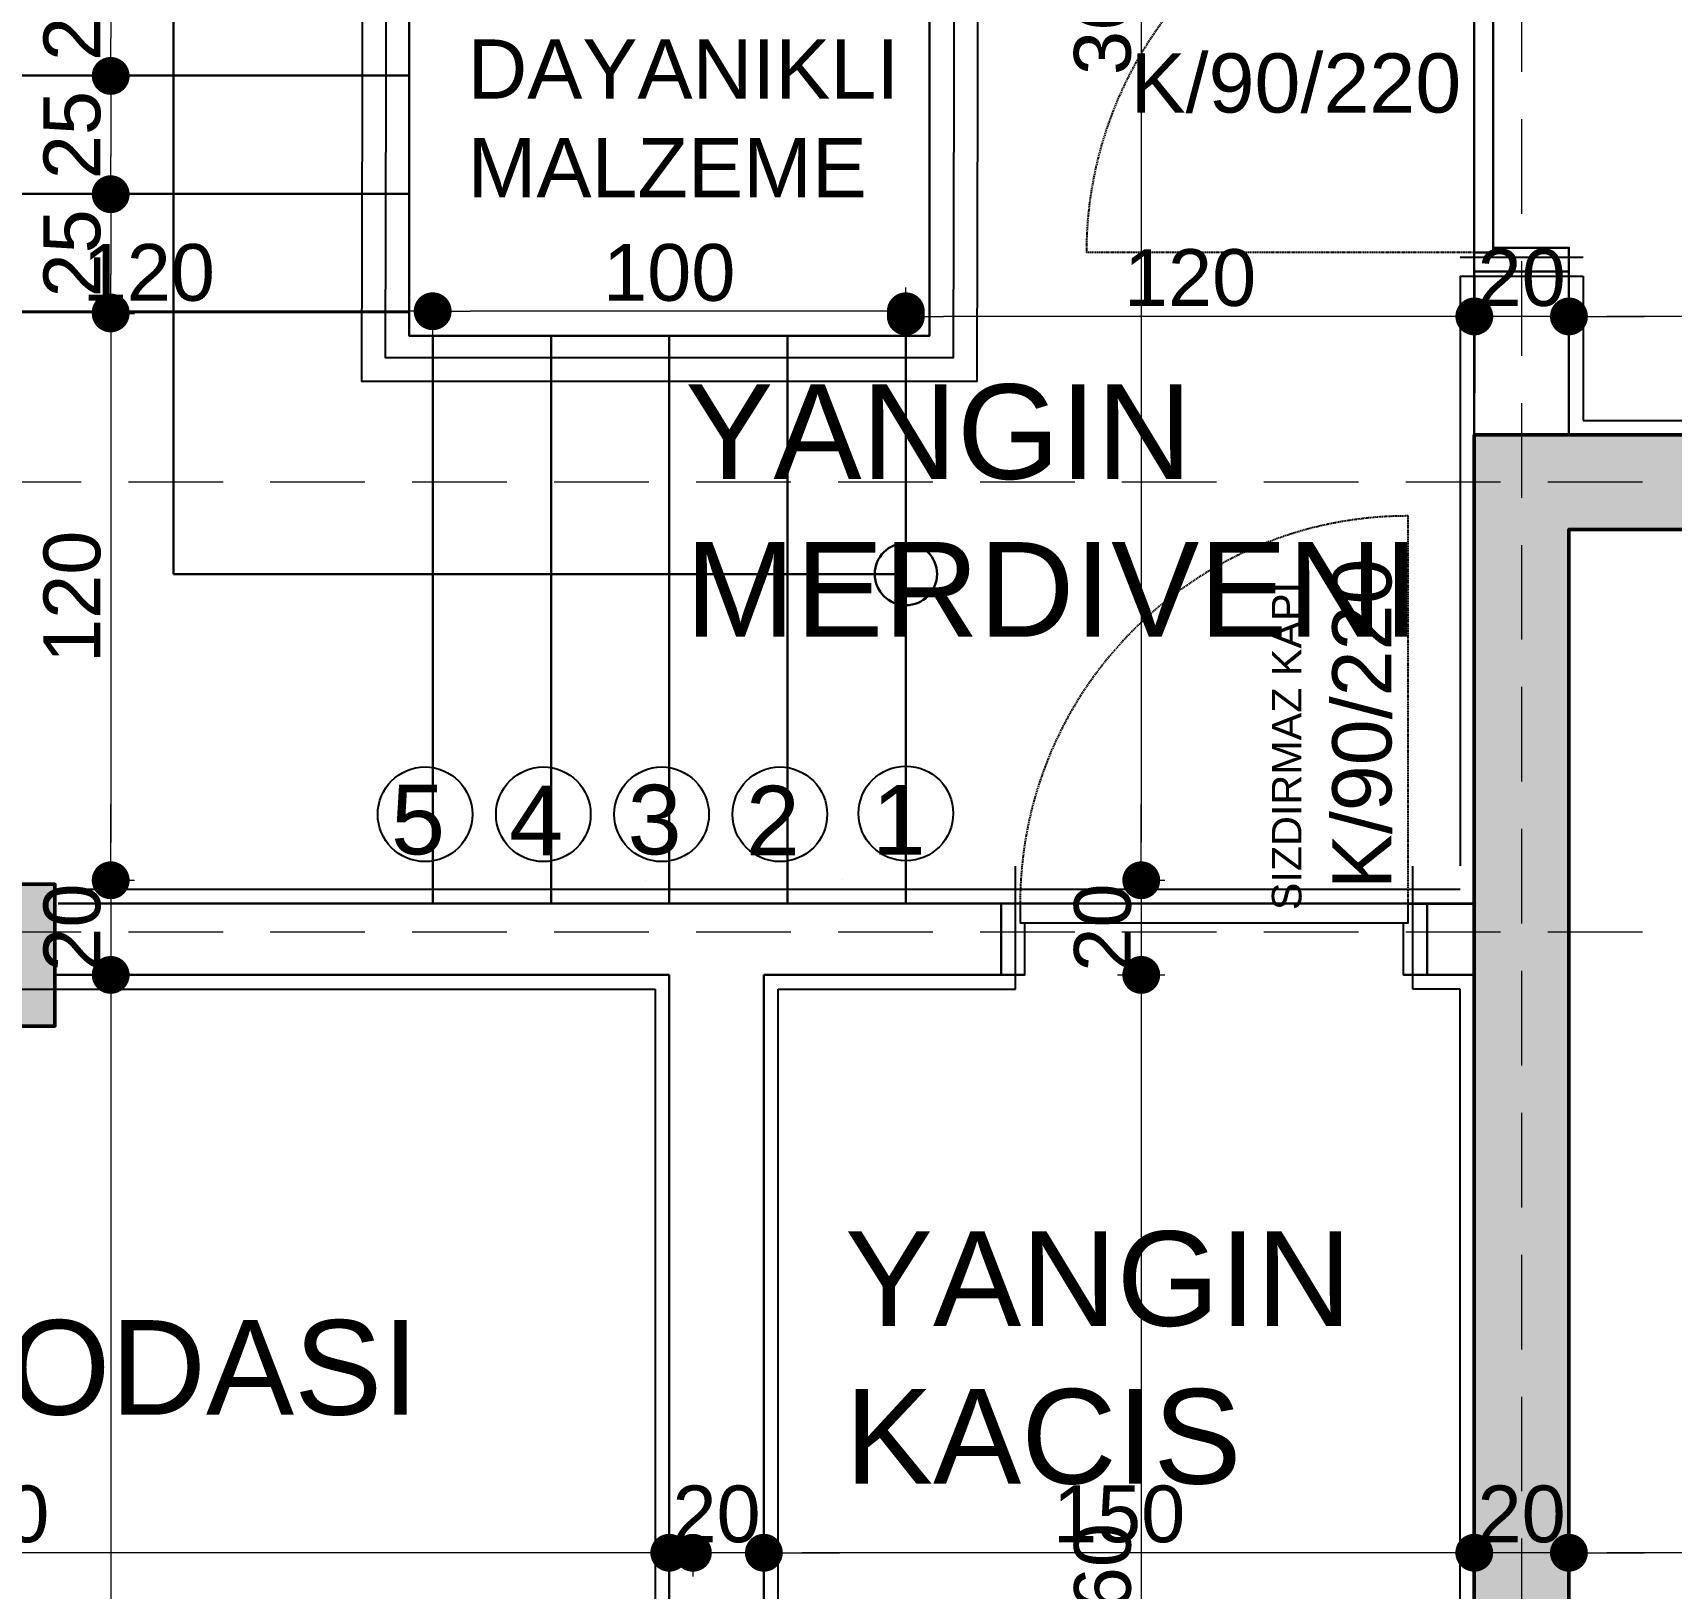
# Model space of a CAD drawing. Header units: millimetres. Extents: x 38129 to 72024, y -56282 to 16512.
# Drawn here: x 51359 to 51705.3, y -44474.2 to -44145.5 of the extents above; entities that cross this region are included whole.
import ezdxf

# ---------------------------------------------------------------- set-up
doc = ezdxf.new("R2010")
doc.units = ezdxf.units.MM
doc.linetypes.add('HIDDEN', pattern=[0.375, 0.25, -0.125])
for name, color, linetype, lineweight in [('AKS', 55, 'HIDDEN', 0), ('COLUMN4', 3, 'Continuous', 50), ('DIŞÖLÇÜ', 37, 'Continuous', 0), ('DUVAR', 255, 'Continuous', 30), ('KAPI', 4, 'Continuous', 30), ('M', 210, 'Continuous', 30), ('mahal', 7, 'Continuous', 5), ('pencere+KAPI', 1, 'Continuous', 0), ('TARAMA', 252, 'Continuous', 0), ('ölçü İÇ', 31, 'Continuous', 0)]:
    doc.layers.add(name, color=color, linetype=linetype, lineweight=lineweight)
for name, color, linetype in [('HIDDEN', 1, 'HIDDEN'), ('sıva', 41, 'Continuous'), ('tefriş', 42, 'Continuous')]:
    doc.layers.add(name, color=color, linetype=linetype)
doc.styles.add('icdisolcu_yazi', font='arial.ttf')
doc.styles.get("Standard").update_dxf_attribs({"font": 'arial.ttf'})
doc.styles.add('style1', font='arial.ttf')
doc.dimstyles.new('İç Ölçü', dxfattribs={"dimtxt": 12, "dimasz": 8, "dimexe": 5, "dimexo": 0, "dimgap": 2, "dimtad": 1, "dimdec": 0, "dimzin": 12, "dimdsep": 46, "dimtxsty": 'icdisolcu_yazi', "dimblk": 'DOT', "dimcen": 8, "dimdle": 5, "dimclrd": 256, "dimclre": 256, "dimclrt": 7, "dimadec": 0, "dimazin": 3, "dimtfac": 1, "dimtdec": 0, "dimtix": 1, "dimtmove": 2, "dimatfit": 3, "dimldrblk": 'DOT', "dimfxl": 0, "dimtolj": 1, "dimtzin": 0, "dimlwd": -1, "dimlwe": -1, "dimarcsym": 0})

# ---------------------------------------------------------------- blocks, each defined once
blk = doc.blocks.new('_Dot')
at = {"color": 0, "lineweight": -2}
blk.add_line((-0.5, 0), (-1, 0), dxfattribs=at)
at = {"color": 0, "lineweight": 30, "const_width": 0.5}
blk.add_lwpolyline([(-0.25, 0, 1), (0.25, 0, 1)], format="xyb", close=True, dxfattribs=at)
blk = doc.blocks.new('*D1381')
at = {"layer": 'Defpoints', "color": 0, "lineweight": 120, "transparency": 16777216}
for p in [(51568.68, -44344.6), (51593.28, -44604.29), (51593.28, -44604.29)]:
    blk.add_point(p, dxfattribs=at)
at = {"layer": 'ölçü İÇ', "transparency": 16777216}
for p, q in [((51588.28, -44344.6), (51598.28, -44344.6)), ((51593.28, -44604.29), (51588.28, -44604.29))]:
    blk.add_line(p, q, dxfattribs=at)
at = {"layer": 'ölçü İÇ', "linetype": 'Continuous', "transparency": 16777216}
blk.add_line((51593.28, -44352.6), (51593.28, -44596.29), dxfattribs=at)
at = {"layer": 'ölçü İÇ', "transparency": 16777216, "xscale": 8, "yscale": 8, "zscale": 8}
for p, rotation in [((51593.28, -44344.6), 90), ((51593.28, -44604.29), 270)]:
    blk.add_blockref('_Dot', p, dxfattribs=dict(at, rotation=rotation))
at = {"layer": 'ölçü İÇ', "color": 7, "transparency": 16777216, "insert": (51585.15, -44474.44), "char_height": 12, "attachment_point": 5, "rotation": 90, "style": 'icdisolcu_yazi'}
blk.add_mtext('\\A1;260', dxfattribs=at)
blk = doc.blocks.new('*D1398')
at = {"layer": 'Defpoints', "color": 0, "lineweight": 120, "transparency": 16777216}
for p in [(51375.47, -44129.6), (51375.47, -44154.6), (51375.47, -44154.6)]:
    blk.add_point(p, dxfattribs=at)
at = {"layer": 'ölçü İÇ', "transparency": 16777216}
for p, q in [((51375.47, -44129.6), (51380.47, -44129.6)), ((51375.47, -44154.6), (51380.47, -44154.6))]:
    blk.add_line(p, q, dxfattribs=at)
at = {"layer": 'ölçü İÇ', "linetype": 'Continuous', "transparency": 16777216}
blk.add_line((51375.47, -44137.6), (51375.47, -44146.6), dxfattribs=at)
at = {"layer": 'ölçü İÇ', "transparency": 16777216, "xscale": 8, "yscale": 8, "zscale": 8}
for p, rotation in [((51375.47, -44129.6), 90), ((51375.47, -44154.6), 270)]:
    blk.add_blockref('_Dot', p, dxfattribs=dict(at, rotation=rotation))
at = {"layer": 'ölçü İÇ', "color": 7, "transparency": 16777216, "insert": (51367.35, -44142.1), "char_height": 12, "attachment_point": 5, "rotation": 90, "style": 'icdisolcu_yazi'}
blk.add_mtext('\\A1;25', dxfattribs=at)
blk = doc.blocks.new('*D1399')
at = {"layer": 'Defpoints', "color": 0, "lineweight": 120, "transparency": 16777216}
for p in [(51375.47, -44154.6), (51375.47, -44179.6), (51375.47, -44179.6)]:
    blk.add_point(p, dxfattribs=at)
at = {"layer": 'ölçü İÇ', "transparency": 16777216}
for p, q in [((51375.47, -44154.6), (51380.47, -44154.6)), ((51375.47, -44179.6), (51380.47, -44179.6))]:
    blk.add_line(p, q, dxfattribs=at)
at = {"layer": 'ölçü İÇ', "linetype": 'Continuous', "transparency": 16777216}
blk.add_line((51375.47, -44162.6), (51375.47, -44171.6), dxfattribs=at)
at = {"layer": 'ölçü İÇ', "transparency": 16777216, "xscale": 8, "yscale": 8, "zscale": 8}
for p, rotation in [((51375.47, -44154.6), 90), ((51375.47, -44179.6), 270)]:
    blk.add_blockref('_Dot', p, dxfattribs=dict(at, rotation=rotation))
at = {"layer": 'ölçü İÇ', "color": 7, "transparency": 16777216, "insert": (51367.35, -44167.1), "char_height": 12, "attachment_point": 5, "rotation": 90, "style": 'icdisolcu_yazi'}
blk.add_mtext('\\A1;25', dxfattribs=at)
blk = doc.blocks.new('*D1400')
at = {"layer": 'Defpoints', "color": 0, "lineweight": 120, "transparency": 16777216}
for p in [(51375.47, -44179.6), (51375.47, -44204.6), (51375.47, -44204.6)]:
    blk.add_point(p, dxfattribs=at)
at = {"layer": 'ölçü İÇ', "transparency": 16777216}
for p, q in [((51375.47, -44179.6), (51380.47, -44179.6)), ((51375.47, -44204.6), (51380.47, -44204.6))]:
    blk.add_line(p, q, dxfattribs=at)
at = {"layer": 'ölçü İÇ', "linetype": 'Continuous', "transparency": 16777216}
blk.add_line((51375.47, -44187.6), (51375.47, -44196.6), dxfattribs=at)
at = {"layer": 'ölçü İÇ', "transparency": 16777216, "xscale": 8, "yscale": 8, "zscale": 8}
for p, rotation in [((51375.47, -44179.6), 90), ((51375.47, -44204.6), 270)]:
    blk.add_blockref('_Dot', p, dxfattribs=dict(at, rotation=rotation))
at = {"layer": 'ölçü İÇ', "color": 7, "transparency": 16777216, "insert": (51367.35, -44192.1), "char_height": 12, "attachment_point": 5, "rotation": 90, "style": 'icdisolcu_yazi'}
blk.add_mtext('\\A1;25', dxfattribs=at)
blk = doc.blocks.new('*D1401')
at = {"layer": 'Defpoints', "color": 0, "lineweight": 120, "transparency": 16777216}
for p in [(51375.47, -44204.79), (51375.47, -44324.6), (51375.47, -44324.6)]:
    blk.add_point(p, dxfattribs=at)
at = {"layer": 'ölçü İÇ', "transparency": 16777216}
for p, q in [((51375.47, -44204.79), (51380.47, -44204.79)), ((51375.47, -44324.6), (51380.47, -44324.6))]:
    blk.add_line(p, q, dxfattribs=at)
at = {"layer": 'ölçü İÇ', "linetype": 'Continuous', "transparency": 16777216}
blk.add_line((51375.47, -44212.79), (51375.47, -44316.6), dxfattribs=at)
at = {"layer": 'ölçü İÇ', "transparency": 16777216, "xscale": 8, "yscale": 8, "zscale": 8}
for p, rotation in [((51375.47, -44204.79), 90), ((51375.47, -44324.6), 270)]:
    blk.add_blockref('_Dot', p, dxfattribs=dict(at, rotation=rotation))
at = {"layer": 'ölçü İÇ', "color": 7, "transparency": 16777216, "insert": (51367.35, -44264.69), "char_height": 12, "attachment_point": 5, "rotation": 90, "style": 'icdisolcu_yazi'}
blk.add_mtext('\\A1;120', dxfattribs=at)
blk = doc.blocks.new('*D1402')
at = {"layer": 'Defpoints', "color": 0, "lineweight": 120, "transparency": 16777216}
for p in [(51375.47, -44324.6), (51375.47, -44344.6), (51375.47, -44344.6)]:
    blk.add_point(p, dxfattribs=at)
at = {"layer": 'ölçü İÇ', "linetype": 'Continuous', "transparency": 16777216}
for p, q in [((51375.47, -44316.6), (51375.47, -44308.6)), ((51375.47, -44324.6), (51375.47, -44344.6)), ((51375.47, -44352.6), (51375.47, -44360.6))]:
    blk.add_line(p, q, dxfattribs=at)
at = {"layer": 'ölçü İÇ', "transparency": 16777216}
for p, q in [((51375.47, -44324.6), (51380.47, -44324.6)), ((51375.47, -44344.6), (51380.47, -44344.6))]:
    blk.add_line(p, q, dxfattribs=at)
at = {"layer": 'ölçü İÇ', "transparency": 16777216, "xscale": 8, "yscale": 8, "zscale": 8}
for p, rotation in [((51375.47, -44324.6), 270), ((51375.47, -44344.6), 90)]:
    blk.add_blockref('_Dot', p, dxfattribs=dict(at, rotation=rotation))
at = {"layer": 'ölçü İÇ', "color": 7, "transparency": 16777216, "insert": (51367.35, -44334.6), "char_height": 12, "attachment_point": 5, "rotation": 90, "style": 'icdisolcu_yazi'}
blk.add_mtext('\\A1;20', dxfattribs=at)
blk = doc.blocks.new('*D1403')
at = {"layer": 'Defpoints', "color": 0, "lineweight": 120, "transparency": 16777216}
for p in [(51375.47, -44344.6), (51375.47, -44739.6), (51375.47, -44739.6)]:
    blk.add_point(p, dxfattribs=at)
at = {"layer": 'ölçü İÇ', "transparency": 16777216}
for p, q in [((51375.47, -44344.6), (51380.47, -44344.6)), ((51375.47, -44739.6), (51380.47, -44739.6))]:
    blk.add_line(p, q, dxfattribs=at)
at = {"layer": 'ölçü İÇ', "linetype": 'Continuous', "transparency": 16777216}
blk.add_line((51375.47, -44352.6), (51375.47, -44731.6), dxfattribs=at)
at = {"layer": 'ölçü İÇ', "transparency": 16777216, "xscale": 8, "yscale": 8, "zscale": 8}
for p, rotation in [((51375.47, -44344.6), 90), ((51375.47, -44739.6), 270)]:
    blk.add_blockref('_Dot', p, dxfattribs=dict(at, rotation=rotation))
at = {"layer": 'ölçü İÇ', "color": 7, "transparency": 16777216, "insert": (51367.34, -44542.1), "char_height": 12, "attachment_point": 5, "rotation": 90, "style": 'icdisolcu_yazi'}
blk.add_mtext('\\A1;395', dxfattribs=at)
blk = doc.blocks.new('*D1407')
at = {"layer": 'Defpoints', "color": 0, "lineweight": 120, "transparency": 16777216}
for p in [(51572.01, -43956.25), (51593.28, -44324.6), (51593.28, -44324.6)]:
    blk.add_point(p, dxfattribs=at)
at = {"layer": 'ölçü İÇ', "transparency": 16777216}
for p, q in [((51588.28, -43956.25), (51598.28, -43956.25)), ((51593.28, -44324.6), (51598.28, -44324.6))]:
    blk.add_line(p, q, dxfattribs=at)
at = {"layer": 'ölçü İÇ', "linetype": 'Continuous', "transparency": 16777216}
blk.add_line((51593.28, -43964.25), (51593.28, -44316.6), dxfattribs=at)
at = {"layer": 'ölçü İÇ', "transparency": 16777216, "xscale": 8, "yscale": 8, "zscale": 8}
for p, rotation in [((51593.28, -43956.25), 90), ((51593.28, -44324.6), 270)]:
    blk.add_blockref('_Dot', p, dxfattribs=dict(at, rotation=rotation))
at = {"layer": 'ölçü İÇ', "color": 7, "transparency": 16777216, "insert": (51585.14, -44140.43), "char_height": 12, "attachment_point": 5, "rotation": 90, "style": 'icdisolcu_yazi'}
blk.add_mtext('\\A1;368', dxfattribs=at)
blk = doc.blocks.new('*D1408')
at = {"layer": 'Defpoints', "color": 0, "lineweight": 120, "transparency": 16777216}
for p in [(51593.28, -44324.6), (51568.68, -44344.6), (51593.28, -44344.6)]:
    blk.add_point(p, dxfattribs=at)
at = {"layer": 'ölçü İÇ', "linetype": 'Continuous', "transparency": 16777216}
for p, q in [((51593.28, -44316.6), (51593.28, -44308.6)), ((51593.28, -44324.6), (51593.28, -44344.6)), ((51593.28, -44352.6), (51593.28, -44360.6))]:
    blk.add_line(p, q, dxfattribs=at)
at = {"layer": 'ölçü İÇ', "transparency": 16777216}
for p, q in [((51593.28, -44324.6), (51598.28, -44324.6)), ((51588.28, -44344.6), (51598.28, -44344.6))]:
    blk.add_line(p, q, dxfattribs=at)
at = {"layer": 'ölçü İÇ', "transparency": 16777216, "xscale": 8, "yscale": 8, "zscale": 8}
for p, rotation in [((51593.28, -44324.6), 270), ((51593.28, -44344.6), 90)]:
    blk.add_blockref('_Dot', p, dxfattribs=dict(at, rotation=rotation))
at = {"layer": 'ölçü İÇ', "color": 7, "transparency": 16777216, "insert": (51585.15, -44334.6), "char_height": 12, "attachment_point": 5, "rotation": 90, "style": 'icdisolcu_yazi'}
blk.add_mtext('\\A1;20', dxfattribs=at)
blk = doc.blocks.new('*D1461')
at = {"layer": 'Defpoints', "color": 0, "lineweight": 120, "transparency": 16777216}
for p in [(51683.67, -44466.73), (51683.67, -44466.75), (51968.74, -44466.73)]:
    blk.add_point(p, dxfattribs=at)
at = {"layer": 'ölçü İÇ', "transparency": 16777216}
for p, q in [((51683.67, -44466.75), (51683.67, -44461.73)), ((51968.74, -44466.73), (51968.74, -44461.73))]:
    blk.add_line(p, q, dxfattribs=at)
at = {"layer": 'ölçü İÇ', "linetype": 'Continuous', "transparency": 16777216}
blk.add_line((51960.74, -44466.73), (51691.67, -44466.73), dxfattribs=at)
at = {"layer": 'ölçü İÇ', "transparency": 16777216, "xscale": 8, "yscale": 8, "zscale": 8, "rotation": 180}
blk.add_blockref('_Dot', (51683.67, -44466.73), dxfattribs=at)
at = {"layer": 'ölçü İÇ', "transparency": 16777216, "xscale": 8, "yscale": 8, "zscale": 8}
blk.add_blockref('_Dot', (51968.74, -44466.73), dxfattribs=at)
at = {"layer": 'ölçü İÇ', "color": 7, "transparency": 16777216, "insert": (51826.21, -44458.6), "char_height": 12, "attachment_point": 5, "style": 'icdisolcu_yazi'}
blk.add_mtext('\\A1;285', dxfattribs=at)
blk = doc.blocks.new('*D1462')
at = {"layer": 'Defpoints', "color": 0, "lineweight": 120, "transparency": 16777216}
for p in [(51663.67, -44466.73), (51663.67, -44466.75), (51683.67, -44466.75)]:
    blk.add_point(p, dxfattribs=at)
at = {"layer": 'ölçü İÇ', "transparency": 16777216}
for p, q in [((51663.67, -44466.75), (51663.67, -44461.73)), ((51683.67, -44466.75), (51683.67, -44461.73))]:
    blk.add_line(p, q, dxfattribs=at)
at = {"layer": 'ölçü İÇ', "linetype": 'Continuous', "transparency": 16777216}
for p, q in [((51655.67, -44466.73), (51647.67, -44466.73)), ((51683.67, -44466.73), (51663.67, -44466.73)), ((51691.67, -44466.73), (51699.67, -44466.73))]:
    blk.add_line(p, q, dxfattribs=at)
at = {"layer": 'ölçü İÇ', "transparency": 16777216, "xscale": 8, "yscale": 8, "zscale": 8}
blk.add_blockref('_Dot', (51663.67, -44466.73), dxfattribs=at)
at = {"layer": 'ölçü İÇ', "transparency": 16777216, "xscale": 8, "yscale": 8, "zscale": 8, "rotation": 180}
blk.add_blockref('_Dot', (51683.67, -44466.73), dxfattribs=at)
at = {"layer": 'ölçü İÇ', "color": 7, "transparency": 16777216, "insert": (51673.67, -44458.6), "char_height": 12, "attachment_point": 5, "style": 'icdisolcu_yazi'}
blk.add_mtext('\\A1;20', dxfattribs=at)
blk = doc.blocks.new('*D1463')
at = {"layer": 'Defpoints', "color": 0, "lineweight": 120, "transparency": 16777216}
for p in [(51513.52, -44466.73), (51513.52, -44466.73), (51663.67, -44466.75)]:
    blk.add_point(p, dxfattribs=at)
at = {"layer": 'ölçü İÇ', "transparency": 16777216}
for p, q in [((51663.67, -44466.75), (51663.67, -44461.73)), ((51513.52, -44466.73), (51513.52, -44471.73))]:
    blk.add_line(p, q, dxfattribs=at)
at = {"layer": 'ölçü İÇ', "linetype": 'Continuous', "transparency": 16777216}
blk.add_line((51655.67, -44466.73), (51521.52, -44466.73), dxfattribs=at)
at = {"layer": 'ölçü İÇ', "transparency": 16777216, "xscale": 8, "yscale": 8, "zscale": 8, "rotation": 180}
blk.add_blockref('_Dot', (51513.52, -44466.73), dxfattribs=at)
at = {"layer": 'ölçü İÇ', "transparency": 16777216, "xscale": 8, "yscale": 8, "zscale": 8}
blk.add_blockref('_Dot', (51663.67, -44466.73), dxfattribs=at)
at = {"layer": 'ölçü İÇ', "color": 7, "transparency": 16777216, "insert": (51588.6, -44458.6), "char_height": 12, "attachment_point": 5, "style": 'icdisolcu_yazi'}
blk.add_mtext('\\A1;150', dxfattribs=at)
blk = doc.blocks.new('*D1464')
at = {"layer": 'Defpoints', "color": 0, "lineweight": 120, "transparency": 16777216}
for p in [(51493.52, -44466.73), (51493.52, -44466.73), (51513.52, -44466.73)]:
    blk.add_point(p, dxfattribs=at)
at = {"layer": 'ölçü İÇ', "linetype": 'Continuous', "transparency": 16777216}
for p, q in [((51485.52, -44466.73), (51477.52, -44466.73)), ((51513.52, -44466.73), (51493.52, -44466.73)), ((51521.52, -44466.73), (51529.52, -44466.73))]:
    blk.add_line(p, q, dxfattribs=at)
at = {"layer": 'ölçü İÇ', "transparency": 16777216}
for p, q in [((51493.52, -44466.73), (51493.52, -44471.73)), ((51513.52, -44466.73), (51513.52, -44471.73))]:
    blk.add_line(p, q, dxfattribs=at)
at = {"layer": 'ölçü İÇ', "transparency": 16777216, "xscale": 8, "yscale": 8, "zscale": 8}
blk.add_blockref('_Dot', (51493.52, -44466.73), dxfattribs=at)
at = {"layer": 'ölçü İÇ', "transparency": 16777216, "xscale": 8, "yscale": 8, "zscale": 8, "rotation": 180}
blk.add_blockref('_Dot', (51513.52, -44466.73), dxfattribs=at)
at = {"layer": 'ölçü İÇ', "color": 7, "transparency": 16777216, "insert": (51503.52, -44458.6), "char_height": 12, "attachment_point": 5, "style": 'icdisolcu_yazi'}
blk.add_mtext('\\A1;20', dxfattribs=at)
blk = doc.blocks.new('*D1465')
at = {"layer": 'Defpoints', "color": 0, "lineweight": 120, "transparency": 16777216}
for p in [(51198.52, -44466.73), (51198.52, -44466.73), (51498.52, -44466.73)]:
    blk.add_point(p, dxfattribs=at)
at = {"layer": 'ölçü İÇ', "transparency": 16777216}
for p, q in [((51198.52, -44466.73), (51198.52, -44471.73)), ((51498.52, -44466.73), (51498.52, -44471.73))]:
    blk.add_line(p, q, dxfattribs=at)
at = {"layer": 'ölçü İÇ', "linetype": 'Continuous', "transparency": 16777216}
blk.add_line((51490.52, -44466.73), (51206.52, -44466.73), dxfattribs=at)
at = {"layer": 'ölçü İÇ', "transparency": 16777216, "xscale": 8, "yscale": 8, "zscale": 8, "rotation": 180}
blk.add_blockref('_Dot', (51198.52, -44466.73), dxfattribs=at)
at = {"layer": 'ölçü İÇ', "transparency": 16777216, "xscale": 8, "yscale": 8, "zscale": 8}
blk.add_blockref('_Dot', (51498.52, -44466.73), dxfattribs=at)
at = {"layer": 'ölçü İÇ', "color": 7, "transparency": 16777216, "insert": (51348.52, -44458.6), "char_height": 12, "attachment_point": 5, "style": 'icdisolcu_yazi'}
blk.add_mtext('\\A1;300', dxfattribs=at)
blk = doc.blocks.new('*D1469')
at = {"layer": 'Defpoints', "color": 0, "lineweight": 120, "transparency": 16777216}
for p in [(51683.68, -44205.11), (51683.68, -44205.43), (51953.73, -44213.18)]:
    blk.add_point(p, dxfattribs=at)
at = {"layer": 'ölçü İÇ', "transparency": 16777216}
for p, q in [((51953.73, -44210.43), (51953.73, -44200.43)), ((51683.68, -44205.11), (51683.68, -44210.43))]:
    blk.add_line(p, q, dxfattribs=at)
at = {"layer": 'ölçü İÇ', "linetype": 'Continuous', "transparency": 16777216}
blk.add_line((51945.73, -44205.43), (51691.68, -44205.43), dxfattribs=at)
at = {"layer": 'ölçü İÇ', "transparency": 16777216, "xscale": 8, "yscale": 8, "zscale": 8, "rotation": 180}
blk.add_blockref('_Dot', (51683.68, -44205.43), dxfattribs=at)
at = {"layer": 'ölçü İÇ', "transparency": 16777216, "xscale": 8, "yscale": 8, "zscale": 8}
blk.add_blockref('_Dot', (51953.73, -44205.43), dxfattribs=at)
at = {"layer": 'ölçü İÇ', "color": 7, "transparency": 16777216, "insert": (51818.7, -44197.3), "char_height": 12, "attachment_point": 5, "style": 'icdisolcu_yazi'}
blk.add_mtext('\\A1;270', dxfattribs=at)
blk = doc.blocks.new('*D1470')
at = {"layer": 'Defpoints', "color": 0, "lineweight": 120, "transparency": 16777216}
for p in [(51663.68, -44205.2), (51663.68, -44205.43), (51683.68, -44205.11)]:
    blk.add_point(p, dxfattribs=at)
at = {"layer": 'ölçü İÇ', "linetype": 'Continuous', "transparency": 16777216}
for p, q in [((51655.68, -44205.43), (51647.68, -44205.43)), ((51683.68, -44205.43), (51663.68, -44205.43)), ((51691.68, -44205.43), (51699.68, -44205.43))]:
    blk.add_line(p, q, dxfattribs=at)
at = {"layer": 'ölçü İÇ', "transparency": 16777216}
for p, q in [((51663.68, -44205.2), (51663.68, -44210.43)), ((51683.68, -44205.11), (51683.68, -44210.43))]:
    blk.add_line(p, q, dxfattribs=at)
at = {"layer": 'ölçü İÇ', "transparency": 16777216, "xscale": 8, "yscale": 8, "zscale": 8}
blk.add_blockref('_Dot', (51663.68, -44205.43), dxfattribs=at)
at = {"layer": 'ölçü İÇ', "transparency": 16777216, "xscale": 8, "yscale": 8, "zscale": 8, "rotation": 180}
blk.add_blockref('_Dot', (51683.68, -44205.43), dxfattribs=at)
at = {"layer": 'ölçü İÇ', "color": 7, "transparency": 16777216, "insert": (51673.68, -44197.3), "char_height": 12, "attachment_point": 5, "style": 'icdisolcu_yazi'}
blk.add_mtext('\\A1;20', dxfattribs=at)
blk = doc.blocks.new('*D1471')
at = {"layer": 'Defpoints', "color": 0, "lineweight": 120, "transparency": 16777216}
for p in [(51543.52, -44204.6), (51543.52, -44205.43), (51663.68, -44205.2)]:
    blk.add_point(p, dxfattribs=at)
at = {"layer": 'ölçü İÇ', "transparency": 16777216}
for p, q in [((51543.52, -44204.6), (51543.52, -44210.43)), ((51663.68, -44205.2), (51663.68, -44210.43))]:
    blk.add_line(p, q, dxfattribs=at)
at = {"layer": 'ölçü İÇ', "linetype": 'Continuous', "transparency": 16777216}
blk.add_line((51655.68, -44205.43), (51551.52, -44205.43), dxfattribs=at)
at = {"layer": 'ölçü İÇ', "transparency": 16777216, "xscale": 8, "yscale": 8, "zscale": 8, "rotation": 180}
blk.add_blockref('_Dot', (51543.52, -44205.43), dxfattribs=at)
at = {"layer": 'ölçü İÇ', "transparency": 16777216, "xscale": 8, "yscale": 8, "zscale": 8}
blk.add_blockref('_Dot', (51663.68, -44205.43), dxfattribs=at)
at = {"layer": 'ölçü İÇ', "color": 7, "transparency": 16777216, "insert": (51603.6, -44197.3), "char_height": 12, "attachment_point": 5, "style": 'icdisolcu_yazi'}
blk.add_mtext('\\A1;120', dxfattribs=at)
blk = doc.blocks.new('*D1472')
at = {"layer": 'Defpoints', "color": 0, "lineweight": 120, "transparency": 16777216}
for p in [(51443.52, -44204.34), (51443.52, -44204.34), (51543.52, -44204.6)]:
    blk.add_point(p, dxfattribs=at)
at = {"layer": 'ölçü İÇ', "transparency": 16777216}
for p, q in [((51543.52, -44204.6), (51543.52, -44199.34)), ((51443.52, -44204.34), (51443.52, -44209.34))]:
    blk.add_line(p, q, dxfattribs=at)
at = {"layer": 'ölçü İÇ', "linetype": 'Continuous', "transparency": 16777216}
blk.add_line((51535.52, -44204.34), (51451.52, -44204.34), dxfattribs=at)
at = {"layer": 'ölçü İÇ', "transparency": 16777216, "xscale": 8, "yscale": 8, "zscale": 8, "rotation": 180}
blk.add_blockref('_Dot', (51443.52, -44204.34), dxfattribs=at)
at = {"layer": 'ölçü İÇ', "transparency": 16777216, "xscale": 8, "yscale": 8, "zscale": 8}
blk.add_blockref('_Dot', (51543.52, -44204.34), dxfattribs=at)
at = {"layer": 'ölçü İÇ', "color": 7, "transparency": 16777216, "insert": (51493.52, -44196.21), "char_height": 12, "attachment_point": 5, "style": 'icdisolcu_yazi'}
blk.add_mtext('\\A1;100', dxfattribs=at)
blk = doc.blocks.new('*D1473')
at = {"layer": 'Defpoints', "color": 0, "lineweight": 120, "transparency": 16777216}
for p in [(51323.52, -44204.34), (51323.52, -44204.6), (51443.52, -44204.34)]:
    blk.add_point(p, dxfattribs=at)
at = {"layer": 'ölçü İÇ', "transparency": 16777216}
for p, q in [((51323.52, -44204.6), (51323.52, -44199.34)), ((51443.52, -44204.34), (51443.52, -44209.34))]:
    blk.add_line(p, q, dxfattribs=at)
at = {"layer": 'ölçü İÇ', "linetype": 'Continuous', "transparency": 16777216}
blk.add_line((51435.52, -44204.34), (51331.52, -44204.34), dxfattribs=at)
at = {"layer": 'ölçü İÇ', "transparency": 16777216, "xscale": 8, "yscale": 8, "zscale": 8, "rotation": 180}
blk.add_blockref('_Dot', (51323.52, -44204.34), dxfattribs=at)
at = {"layer": 'ölçü İÇ', "transparency": 16777216, "xscale": 8, "yscale": 8, "zscale": 8}
blk.add_blockref('_Dot', (51443.52, -44204.34), dxfattribs=at)
at = {"layer": 'ölçü İÇ', "color": 7, "transparency": 16777216, "insert": (51383.52, -44196.21), "char_height": 12, "attachment_point": 5, "style": 'icdisolcu_yazi'}
blk.add_mtext('\\A1;120', dxfattribs=at)
blk = doc.blocks.new('wertertw')
at = {"layer": 'TARAMA', "lineweight": -3}
h = blk.add_hatch(dxfattribs=at)
h.set_pattern_fill('ANSI33', color=256, scale=2.5, style=0)
h.set_pattern_definition([(45, (-86643.698, -32547.66), (-11.2253202, 11.2253202), []), (45, (-86632.472, -32547.66), (-11.2253202, 11.2253202), [7.9375, -3.96875])])
h.paths.add_polyline_path([(-616.25, 351.94), (-616.25, -88.06), (-306.25, -88.06), (-306.25, -68.06), (-596.25, -68.06), (-596.25, 331.94), (-306.25, 331.94), (-306.25, 351.94)])
h.paths.add_polyline_path([(38.75, -338.06), (78.75, -338.06), (78.75, -378.06), (38.75, -378.06)])
h.paths.add_polyline_path([(-471.25, -318.06), (-441.25, -318.06), (-441.25, -378.06), (-471.25, -378.06)])
h.paths.add_polyline_path([(-961.25, -318.06), (-931.25, -318.06), (-931.25, -378.06), (-961.25, -378.06)])
h.paths.add_polyline_path([(343.75, -163.06), (413.75, -163.06), (413.75, -198.06), (343.75, -198.06)])
h.paths.add_polyline_path([(8.75, -163.06), (78.75, -163.06), (78.75, -198.06), (8.75, -198.06)])
h.paths.add_polyline_path([(-1036.25, -148.06), (-906.25, -148.06), (-906.25, -178.06), (-1036.25, -178.06)])
h.paths.add_polyline_path([(-976.25, 256.94), (-916.25, 256.94), (-916.25, 226.94), (-976.25, 226.94)])
h.paths.add_polyline_path([(343.75, 459.44), (413.75, 459.44), (413.75, 424.44), (343.75, 424.44)])
h.paths.add_polyline_path([(8.75, 459.44), (78.75, 459.44), (78.75, 424.44), (8.75, 424.44)])
h.paths.add_polyline_path([(-616.25, 531.94), (-306.25, 531.94), (-306.25, 511.94), (-616.25, 511.94)])
h.paths.add_polyline_path([(-976.25, 656.94), (-916.25, 656.94), (-916.25, 626.94), (-976.25, 626.94)])
h.paths.add_polyline_path([(-616.25, 971.94), (-306.25, 971.94), (-306.25, 951.94), (-616.25, 951.94)])
h.paths.add_polyline_path([(343.75, 1081.94), (413.75, 1081.94), (413.75, 1046.94), (343.75, 1046.94)])
h.paths.add_polyline_path([(8.75, 1081.94), (78.75, 1081.94), (78.75, 1046.94), (8.75, 1046.94)])
h.paths.add_polyline_path([(-1036.25, 1061.94), (-906.25, 1061.94), (-906.25, 1031.94), (-1036.25, 1031.94)])
h.paths.add_polyline_path([(-931.25, 1286.94), (-901.25, 1286.94), (-901.25, 1226.94), (-931.25, 1226.94)])
h.paths.add_polyline_path([(68.75, 1332.04), (108.75, 1332.04), (108.75, 1292.04), (68.75, 1292.04)])
h.paths.add_polyline_path([(-511.25, 1332.04), (-481.25, 1332.04), (-481.25, 1252.04), (-511.25, 1252.04)])
at = {"layer": 'COLUMN4', "color": 3}
for points in [[(-616.25, 351.94), (-616.25, -88.06), (-306.25, -88.06), (-306.25, -68.06), (-596.25, -68.06), (-596.25, 331.94), (-306.25, 331.94), (-306.25, 351.94)], [(-976.25, 256.94), (-916.25, 256.94), (-916.25, 226.94), (-976.25, 226.94)]]:
    blk.add_lwpolyline(points, close=True, dxfattribs=at)
blk = doc.blocks.new('*U12')
for p, q in [((4, 0), (0, 0)), ((86, 0), (90, 0))]:
    blk.add_line(p, q)
blk.add_lwpolyline([(4, 0), (86, 0), (86, -4), (4, -4)], close=True)
for points in [[(0, -20), (5, -20), (5, -4)], [(90, -20), (85, -20), (85, -4)]]:
    blk.add_lwpolyline(points)
at = {"layer": 'DUVAR'}
for p, q in [((0, 0), (0, -20)), ((90, 0), (90, -20))]:
    blk.add_line(p, q, dxfattribs=at)
at = {"layer": 'HIDDEN'}
blk.add_line((4, 0), (4, 82), dxfattribs=at)
blk.add_arc((4, 0), 82, 360, 90, dxfattribs=at)

msp = doc.modelspace()

# ---------------------------------------------------------------- linework, layer by layer
for p, q in [((51567.68, -44329.6), (51563.68, -44329.6)), ((51649.68, -44329.6), (51653.68, -44329.6))]:
    msp.add_line(p, q)
msp.add_lwpolyline([(51649.68, -44329.6), (51567.68, -44329.6), (51567.68, -44333.6), (51649.68, -44333.6)], close=True)
for points in [[(51563.68, -44344.6), (51568.68, -44344.6), (51568.68, -44333.6)], [(51653.68, -44344.6), (51648.68, -44344.6), (51648.68, -44333.6)]]:
    msp.add_lwpolyline(points)
at = {"layer": 'AKS', "ltscale": 80}
for p, q in [((51673.68, -42903.74), (51673.68, -45280.38)), ((53019.21, -44240.43), (50939.02, -44240.43)), ((53019.21, -44335.6), (50939.02, -44335.6))]:
    msp.add_line(p, q, dxfattribs=at)
at = {"layer": 'DUVAR'}
for p, q in [((51488.53, -44324.6), (51488.53, -44324.6)), ((51488.53, -44324.6), (51488.53, -44324.6)), ((51530.17, -44324.53), (51530.17, -44324.53)), ((51530.17, -44324.53), (51530.17, -44324.53)), ((51663.68, -44329.53), (51364.36, -44329.53)), ((51563.68, -44329.6), (51563.68, -44344.6)), ((51663.68, -44329.6), (51649.68, -44329.6)), ((51653.68, -44329.6), (51653.68, -44344.6)), ((51363.52, -44344.6), (51493.52, -44344.6)), ((51493.52, -44494.29), (51493.52, -44344.6)), ((51513.52, -44344.6), (51513.52, -44494.29)), ((51513.52, -44344.6), (51568.68, -44344.6)), ((51648.68, -44344.6), (51663.68, -44344.6)), ((51648.68, -44344.6), (51663.68, -44344.6))]:
    msp.add_line(p, q, dxfattribs=at)
for points in [[(51663.67, -44251.43), (51663.68, -44195.93)], [(51663.68, -44246.35), (51663.69, -44196.93)], [(51683.67, -44230.43), (51683.68, -44194.93)]]:
    msp.add_lwpolyline(points, dxfattribs=at)
at = {"layer": 'HIDDEN'}
msp.add_line((51649.68, -44329.6), (51649.68, -44247.6), dxfattribs=at)
msp.add_arc((51649.68, -44329.6), 82, 90, 180, dxfattribs=at)
at = {"layer": 'M'}
for p, q in [((51388.71, -44259.89), (51388.71, -44019.76)), ((51318.54, -44154.53), (51438.54, -44154.53)), ((51318.54, -44179.53), (51438.54, -44179.53)), ((51318.54, -44204.53), (51438.54, -44204.53)), ((51543.54, -44259.89), (51388.71, -44259.89))]:
    msp.add_line(p, q, dxfattribs=at)
for points in [[(51438.54, -44071.38), (51548.54, -44071.38), (51548.54, -44209.53), (51438.54, -44209.53), (51438.54, -44071.38)], [(51443.54, -44329.53), (51443.54, -44209.53)], [(51468.54, -44329.53), (51468.54, -44209.53)], [(51493.54, -44329.53), (51493.54, -44209.53)], [(51518.54, -44329.53), (51518.54, -44209.53)], [(51543.54, -44329.53), (51543.54, -44209.53)]]:
    msp.add_lwpolyline(points, dxfattribs=at)
msp.add_circle((51543.54, -44259.89), 6.58, dxfattribs=at)
at = {"layer": 'sıva'}
for p, q in [((51660.68, -44192.93), (51686.68, -44192.93)), ((51660.68, -44196.93), (51686.68, -44196.93)), ((51660.69, -44196.93), (51660.68, -44321.53)), ((51686.68, -44196.93), (51686.67, -44227.43)), ((51686.67, -44227.43), (51950.73, -44227.43)), ((51566.68, -44347.6), (51566.68, -44321.6)), ((51650.68, -44347.6), (51650.68, -44321.6)), ((51660.68, -44326.53), (51363.67, -44326.53)), ((51566.68, -44347.6), (51566.68, -44326.6)), ((51285.02, -44347.6), (51490.52, -44347.6)), ((51490.52, -44347.6), (51490.52, -44497.29)), ((51516.52, -44497.29), (51516.52, -44347.6)), ((51516.52, -44347.6), (51566.68, -44347.6)), ((51660.68, -44347.6), (51650.68, -44347.6)), ((51660.68, -44601.29), (51660.68, -44347.6))]:
    msp.add_line(p, q, dxfattribs=at)
at = {"layer": 'tefriş'}
for points in [[(51428.89, -44064.38), (51558.89, -44064.38), (51558.54, -44219.21), (51428.54, -44219.21)], [(51433.89, -44069.38), (51553.89, -44069.38), (51553.54, -44214.21), (51433.54, -44214.21)]]:
    msp.add_lwpolyline(points, close=True, dxfattribs=at)
for centre in [(51441.91, -44310.65), (51466.91, -44310.65), (51491.91, -44310.65), (51516.91, -44310.65), (51543.54, -44310.47)]:
    msp.add_circle(centre, 10, dxfattribs=at)

# ---------------------------------------------------------------- block references
at = {"layer": 'DIŞÖLÇÜ'}
msp.add_blockref('wertertw', (52279.92, -44582.37), dxfattribs=at)
at = {"layer": 'KAPI', "rotation": 90}
msp.add_blockref('*U12', (51663.68, -44195.93), dxfattribs=at)

# ---------------------------------------------------------------- texts
at = {"layer": 'mahal', "char_height": 20, "attachment_point": 1}
for s, insert in [('YANGIN MERDIVENI', (51496.9, -44219.78)), ('YANGIN \\PKACIS', (51530.65, -44398.78)), ('YATAK ODASI', (51254.34, -44417.56))]:
    msp.add_mtext_dynamic_manual_height_columns(s, width=250.3432, gutter_width=12.5, heights=[0], dxfattribs=dict(at, insert=insert))
at = {"layer": 'pencere+KAPI', "style": 'style1'}
for s, insert, char_height, width, attachment_point, rotation in [('YANGINA DAYANIKLI MALZEME', (51450.91, -44126.05), 12.5, 27.0954, 1, 0), ('K/90/220', (51591.01, -44149.84), 12.5, 27.0954, 1, 0), ('K/90/220', (51633.66, -44256.6), 12.5, 27.0954, 3, 90), ('SIZDIRMAZ KAPI', (51620.89, -44261.55), 6.25, 82.638, 3, 90)]:
    msp.add_mtext(s, dxfattribs=dict(at, insert=insert, char_height=char_height, width=width, attachment_point=attachment_point, rotation=rotation))
at = {"layer": 'tefriş', "char_height": 14.7, "width": 26.4931, "attachment_point": 9}
for s, insert in [('5', (51446.13, -44319.33)), ('4', (51471.13, -44319.33)), ('3', (51496.13, -44319.33)), ('2', (51521.13, -44319.33)), ('1', (51547.76, -44319.16))]:
    msp.add_mtext(s, dxfattribs=dict(at, insert=insert))

# ---------------------------------------------------------------- dimensions: what is measured, and where the dimension line sits
at = {"layer": 'ölçü İÇ'}
for base, p1, p2, picture, middle in [((51593.28, -44324.6), (51572.01, -43956.25), (51593.28, -44324.6), '*D1407', (51585.14, -44140.43)), ((51375.47, -44154.6), (51375.47, -44129.6), (51375.47, -44154.6), '*D1398', (51367.35, -44142.1)), ((51375.47, -44179.6), (51375.47, -44154.6), (51375.47, -44179.6), '*D1399', (51367.35, -44167.1)), ((51375.47, -44204.6), (51375.47, -44179.6), (51375.47, -44204.6), '*D1400', (51367.35, -44192.1)), ((51375.47, -44324.6), (51375.47, -44204.79), (51375.47, -44324.6), '*D1401', (51367.35, -44264.69)), ((51375.47, -44344.6), (51375.47, -44324.6), (51375.47, -44344.6), '*D1402', (51367.35, -44334.6)), ((51593.28, -44344.6), (51593.28, -44324.6), (51568.68, -44344.6), '*D1408', (51585.15, -44334.6)), ((51375.47, -44739.6), (51375.47, -44344.6), (51375.47, -44739.6), '*D1403', (51367.34, -44542.1)), ((51593.28, -44604.29), (51568.68, -44344.6), (51593.28, -44604.29), '*D1381', (51585.15, -44474.44))]:
    dim = msp.add_linear_dim(base=base, p1=p1, p2=p2, angle=90, dimstyle='İç Ölçü', dxfattribs=at)
    dim.commit()
    dim.dimension.update_dxf_attribs({"geometry": picture, "text_midpoint": middle})
for base, p1, p2, picture, middle in [((51323.52, -44204.34), (51443.52, -44204.34), (51323.52, -44204.6), '*D1473', (51383.52, -44196.21)), ((51443.52, -44204.34), (51543.52, -44204.6), (51443.52, -44204.34), '*D1472', (51493.52, -44196.21)), ((51543.52, -44205.43), (51663.68, -44205.2), (51543.52, -44204.6), '*D1471', (51603.6, -44197.3)), ((51663.68, -44205.43), (51683.68, -44205.11), (51663.68, -44205.2), '*D1470', (51673.68, -44197.3)), ((51683.68, -44205.43), (51953.73, -44213.18), (51683.68, -44205.11), '*D1469', (51818.7, -44197.3)), ((51198.52, -44466.73), (51498.52, -44466.73), (51198.52, -44466.73), '*D1465', (51348.52, -44458.6)), ((51493.52, -44466.73), (51513.52, -44466.73), (51493.52, -44466.73), '*D1464', (51503.52, -44458.6)), ((51513.52, -44466.73), (51663.67, -44466.75), (51513.52, -44466.73), '*D1463', (51588.6, -44458.6)), ((51663.67, -44466.73), (51683.67, -44466.75), (51663.67, -44466.75), '*D1462', (51673.67, -44458.6)), ((51683.67, -44466.73), (51968.74, -44466.73), (51683.67, -44466.75), '*D1461', (51826.21, -44458.6))]:
    dim = msp.add_linear_dim(base=base, p1=p1, p2=p2, dimstyle='İç Ölçü', dxfattribs=at)
    dim.commit()
    dim.dimension.update_dxf_attribs({"geometry": picture, "text_midpoint": middle})

doc.saveas('drawing.dxf')
